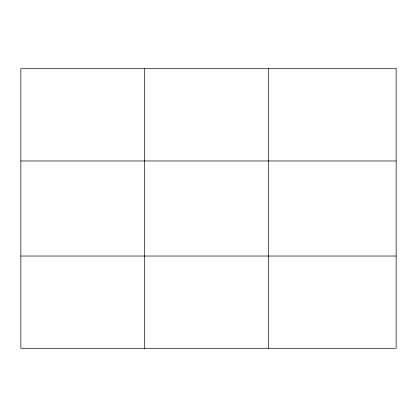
<?xml version="1.0" encoding="UTF-8"?>
<svg xmlns="http://www.w3.org/2000/svg" width="417" height="417" viewBox="0 0 417 417"><rect width="100%" height="100%" fill="white"/><g stroke="black" fill="none" stroke-linecap="round" stroke-linejoin="round"><path stroke-width="0.63" d="M20.85 160.972L396.15 160.972M20.85 256.028L396.15 256.028M268.548 68.711L268.548 348.289M144.699 68.711L144.699 348.289M396.15 68.711L396.15 348.289L20.85 348.289L20.85 68.711L396.15 68.711"/></g></svg>
